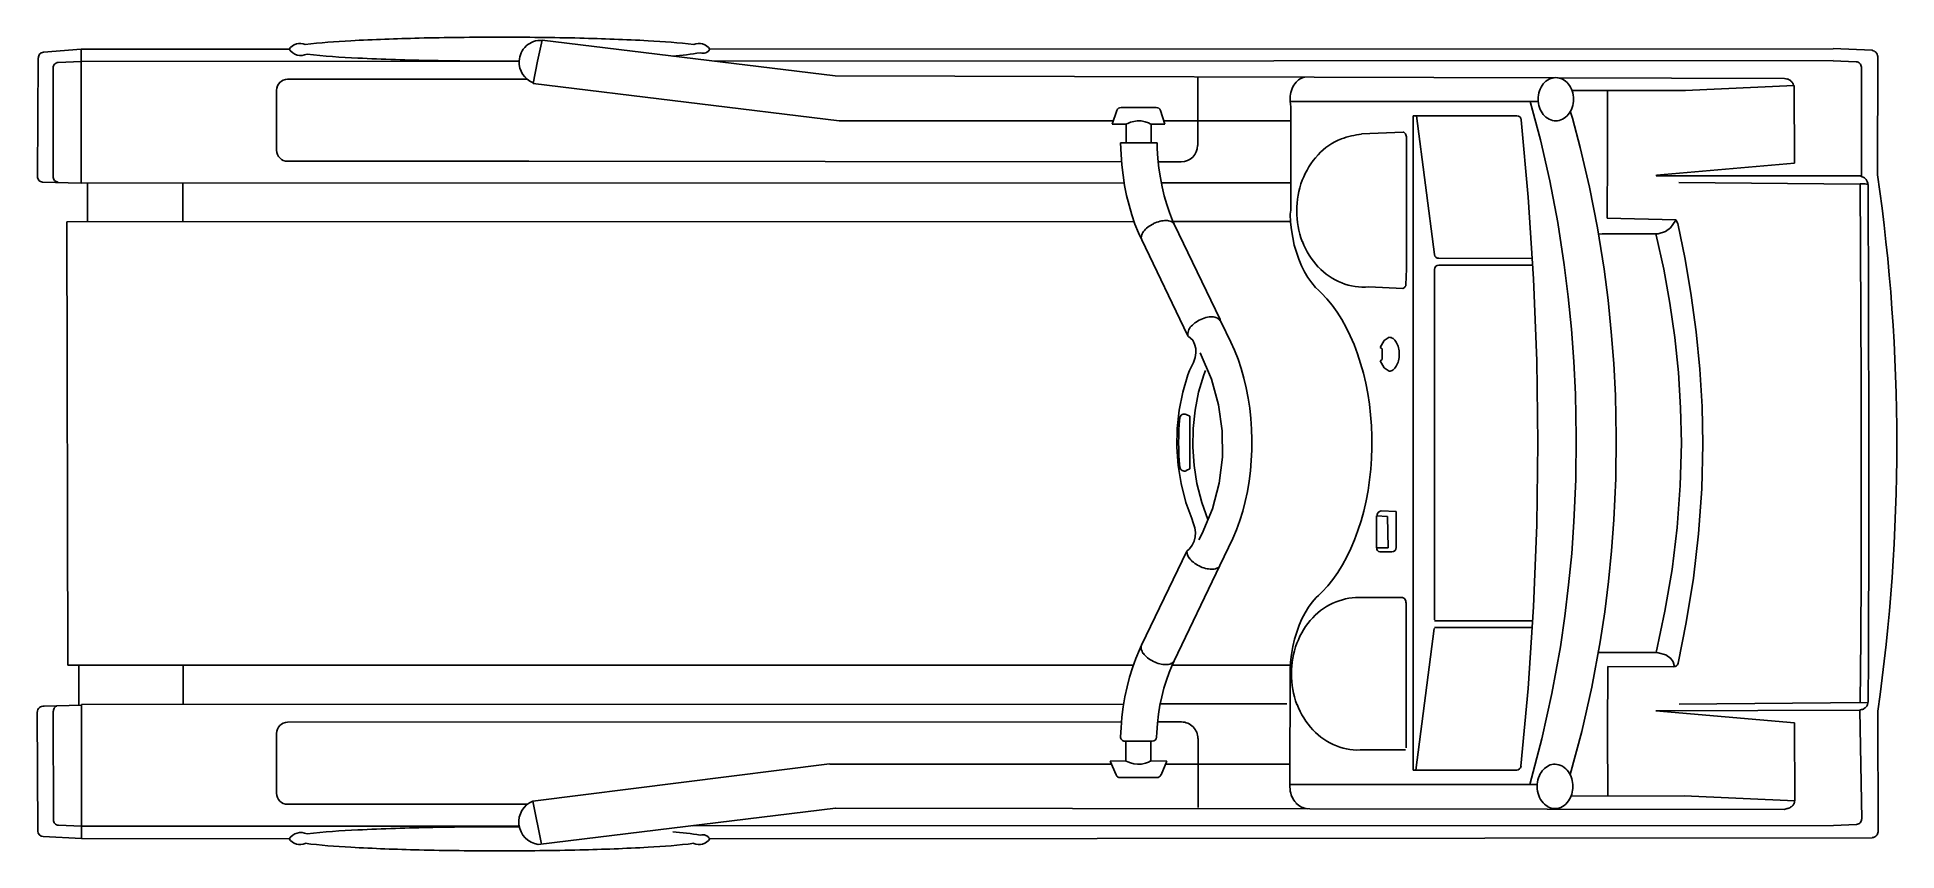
# Model space of a CAD drawing. Header units: millimetres. Extents: x -34 to 2096, y -466 to 466.
import ezdxf

# ---------------------------------------------------------------- set-up
doc = ezdxf.new("R2010")
doc.units = ezdxf.units.MM
doc.layers.add('ceco.net 259', color=7, linetype='Continuous')

msp = doc.modelspace()

# ---------------------------------------------------------------- linework, layer by layer
at = {"layer": 'ceco.net 259'}
for p, q in [((-27, 448.5), (16.5, 451.9)), ((254.6, 452), (16.5, 451.9)), ((16.5, 298.5), (16.5, 451.9)), ((544.2, 462.2), (539.1, 438.5)), ((544.2, 462.2), (880, 421.7)), ((736.4, 452.1), (2023.1, 452.6)), ((2023.1, 452.7), (2067.8, 451)), ((-32.8, 442.2), (-33.7, 306.1)), ((-15.9, 430.7), (-15.8, 306.2)), ((16.5, 438), (-10.1, 436.9)), ((16.5, 438), (517.9, 438.2)), ((539.1, 438.5), (533.9, 412.9)), ((741.9, 438.3), (2023.1, 438.9)), ((2023.1, 438.8), (2049.6, 437.7)), ((2055.4, 431.5), (2055.4, 306.1)), ((2074.2, 443.5), (2073.9, 308)), ((240.1, 336.4), (240.1, 405)), ((252.8, 417.7), (527.1, 417.7)), ((533.9, 412.9), (884.7, 369.8)), ((1702.6, 419.3), (880, 421.7)), ((1295.2, 341.9), (1295.2, 420.5)), ((1967.4, 418.5), (1708.3, 419.3)), ((1978.6, 410.6), (1853.5, 404.6)), ((1978.7, 321.3), (1978.6, 410.6)), ((1207.4, 385.3), (1247.8, 385.3)), ((1401.2, 392.3), (1685.2, 392.3)), ((1401.8, 386), (1401.8, 267.8)), ((1675.9, 392.3), (1678.7, 382.3)), ((1853.9, 404.6), (1724, 404.6)), ((1764.8, 404.6), (1764.5, 331.8)), ((884.7, 369.8), (1198.6, 369.8)), ((1202.6, 381.9), (1197.4, 366.3)), ((1197.4, 366.3), (1213.3, 366.3)), ((1213.5, 366.4), (1213.3, 366.3)), ((1213.3, 366.3), (1213.3, 344.7)), ((1215.2, 367.1), (1213.5, 366.4)), ((1218.2, 368.4), (1215.2, 367.1)), ((1221.9, 369.4), (1218.2, 368.4)), ((1225.9, 370), (1221.9, 369.4)), ((1230.6, 369.8), (1225.9, 370)), ((1235.2, 368.9), (1230.6, 369.8)), ((1238.7, 367.7), (1235.2, 368.9)), ((1240.9, 366.7), (1238.7, 367.7)), ((1241.8, 366.3), (1240.9, 366.7)), ((1241.8, 366.3), (1241.8, 366.3)), ((1241.8, 344.7), (1241.8, 366.2)), ((1241.8, 366.2), (1257.7, 366.2)), ((1252.5, 381.9), (1257.7, 366.2)), ((1256.5, 369.8), (1401.8, 369.8)), ((1542.2, 375.7), (1541.9, -373.6)), ((1660.8, 375.7), (1542.2, 375.7)), ((1545.8, 375.7), (1566.4, 216.8)), ((1673.9, 282.4), (1665.8, 371.2)), ((1678.7, 382.3), (1687.7, 348.1)), ((1722, 381.2), (1724.4, 373)), ((1724.4, 373), (1733.4, 339.6)), ((1248.7, 344.7), (1206.8, 344.7)), ((1206.8, 344.7), (1207.4, 331.5)), ((1248.7, 338.1), (1248.7, 344.7)), ((1483, 354.9), (1530.4, 357.1)), ((1534.3, 350.5), (1534.3, 333.3)), ((1687.7, 348.1), (1698.4, 301.4)), ((529.1, 323.7), (252.8, 323.7)), ((529.1, 323.7), (1208, 322.9)), ((1207.4, 331.5), (1208.3, 319.5)), ((1249.5, 326.8), (1248.7, 338.1)), ((1250.8, 315.7), (1249.5, 326.8)), ((1250, 322.9), (1276.3, 323)), ((1534.3, 333.3), (1534.2, 200.4)), ((1733.4, 339.6), (1744.1, 294.1)), ((1764.5, 331.8), (1764.3, 258.4)), ((1820.9, 307.8), (1978.7, 321.3)), ((-27.9, 299.8), (16.5, 298.5)), ((16.5, 298.5), (1211, 298.9)), ((23.6, 298.5), (23.5, 254.4)), ((132.8, 298.5), (132.9, 254.4)), ((1208.3, 319.5), (1209.7, 307.7)), ((1209.7, 307.7), (1211.5, 296)), ((1252.5, 304.8), (1250.8, 315.7)), ((1254.5, 294.2), (1252.5, 304.8)), ((1253.6, 299), (1401.4, 299)), ((1698.4, 301.4), (1707.6, 253.7)), ((1820.9, 307.8), (1820.2, 307)), ((1820.2, 307), (2053.9, 307)), ((2054, 297.4), (1846.4, 299.5)), ((1211.5, 296), (1213.8, 284.5)), ((1213.8, 284.5), (1216.6, 273.3)), ((1257, 284), (1254.5, 294.2)), ((1259.8, 274.1), (1257, 284)), ((1680, 188.9), (1673.9, 282.4)), ((1744.1, 294.1), (1753.2, 247.5)), ((2054.5, 223.3), (2054, 298)), ((2063, 296.9), (2063.3, 250.2)), ((1216.6, 273.3), (1219.8, 262.3)), ((1219.8, 262.3), (1223.4, 251.8)), ((1262.9, 264.8), (1259.8, 274.1)), ((1266.4, 255.9), (1262.9, 264.8)), ((1268.3, 251.5), (1266.4, 255.9)), ((1401.8, 267.8), (1401.2, 263)), ((1401.2, 263), (1401.7, 254)), ((1764.3, 258.4), (1842.8, 256.6)), ((1843, 256.1), (1839.6, 251.2)), ((1842.8, 256.6), (1845, 252.5)), ((1222.4, 254.5), (-0.1, 254.4)), ((-0.1, 254.4), (0.9, -253.5)), ((1223.4, 251.8), (1227.5, 241.6)), ((1227.5, 241.6), (1231.1, 233.6)), ((1401.7, 254.5), (1267, 254.5)), ((1320.8, 142.3), (1268.3, 251.5)), ((1401.7, 254), (1402.7, 245)), ((1402.7, 245), (1404.1, 236.2)), ((1404.1, 236.2), (1405.9, 227.7)), ((1707.6, 253.7), (1715.1, 205.2)), ((1753.2, 247.5), (1760.8, 200.2)), ((1758.6, 240.4), (1754.4, 240.3)), ((1773.6, 240.5), (1758.6, 240.4)), ((1789.2, 240.5), (1773.6, 240.5)), ((1805.2, 240.5), (1789.2, 240.5)), ((1820.2, 240.4), (1805.2, 240.5)), ((1822.6, 240.7), (1820.2, 240.4)), ((1820.2, 240.4), (1820.5, 238.9)), ((1820.5, 238.9), (1829, 200.2)), ((1831.2, 243.3), (1822.6, 240.7)), ((1836.8, 247.4), (1831.2, 243.3)), ((1839.6, 251.2), (1836.8, 247.4)), ((1845, 252.5), (1853.4, 211.5)), ((2063.3, 250.2), (2063.5, 203.4)), ((1231.1, 233.6), (1283.6, 124.4)), ((1405.9, 227.7), (1408.3, 219.4)), ((1408.3, 219.4), (1411, 211.5)), ((2054.8, 148.2), (2054.5, 223.3)), ((1411, 211.5), (1414.1, 204)), ((1414.1, 204), (1417.6, 197)), ((1417.6, 197), (1421.5, 190.5)), ((1534.2, 200.4), (1533.8, 182.3)), ((1566.6, 199.8), (1566.4, -201.4)), ((1678.5, 212.4), (1571.4, 212.5)), ((1679, 204.8), (1571.6, 204.8)), ((1715.1, 205.2), (1719.7, 168.5)), ((1760.8, 200.2), (1765.4, 164.4)), ((1829, 200.2), (1836, 161.1)), ((1853.4, 211.5), (1860.5, 170)), ((2063.5, 203.4), (2063.6, 156.3)), ((1421.5, 190.5), (1425.8, 184.5)), ((1425.8, 184.5), (1430.3, 179.2)), ((1430.3, 179.2), (1433.7, 175.9)), ((1433.7, 175.9), (1437, 172.7)), ((1437, 172.7), (1443.2, 166)), ((1530.2, 178), (1491.3, 179.9)), ((1491.3, 179.9), (1491.3, 179.9)), ((1683.7, 95), (1680, 188.9)), ((1443.2, 166), (1449.1, 158.7)), ((1449.1, 158.7), (1454.8, 150.8)), ((1454.8, 150.8), (1460.2, 142.3)), ((1719.7, 168.5), (1723.4, 131.5)), ((1765.4, 164.4), (1769, 128.3)), ((1836, 161.1), (1841.6, 121.8)), ((1860.5, 170), (1866.1, 128.3)), ((2063.6, 156.3), (2063.7, 109.1)), ((1333.2, 116.5), (1322.1, 139.5)), ((1460.2, 142.3), (1465.2, 133.3)), ((1465.2, 133.3), (1469.9, 123.7)), ((1723.4, 131.5), (1726.1, 94.3)), ((1769, 128.3), (1771.8, 92)), ((1866.1, 128.3), (1870.3, 85.6)), ((2055, 72.9), (2054.8, 148.2)), ((1289.5, 118.7), (1284.5, 123.1)), ((1291.7, 114.1), (1289.5, 118.7)), ((1293, 109.2), (1291.7, 114.1)), ((1293.2, 104.1), (1293, 109.2)), ((1337.4, 107.2), (1333.2, 116.5)), ((1341.4, 96.9), (1337.4, 107.2)), ((1469.9, 123.7), (1474.3, 113.7)), ((1474.3, 113.7), (1478.3, 103.2)), ((1508.8, 118.3), (1504.1, 110.4)), ((1504.1, 110.4), (1506.7, 108.9)), ((1506.7, 108.9), (1506.7, 96.5)), ((1508.8, 118.3), (1514.5, 122.1)), ((1841.6, 121.8), (1845.8, 81.6)), ((2063.7, 109.1), (2063.8, 58.8)), ((1286, 84.2), (1290.5, 93)), ((1290.5, 93), (1292.5, 98.8)), ((1292.5, 98.8), (1293.2, 104.1)), ((1297.9, 104.2), (1310.9, 73.9)), ((1345, 86.3), (1341.4, 96.9)), ((1348.1, 75.3), (1345, 86.3)), ((1478.3, 103.2), (1481.8, 92.2)), ((1481.8, 92.2), (1485, 81)), ((1504.1, 94.9), (1506.7, 96.5)), ((1504.1, 94.9), (1508.8, 87)), ((1508.8, 87), (1514.5, 83.3)), ((1684.9, 1), (1683.7, 95)), ((1726.1, 94.3), (1728, 56.9)), ((1771.8, 92), (1773.6, 55.5)), ((1870.3, 85.6), (1872.9, 42.7)), ((1278.2, 59.1), (1284.1, 79)), ((1284.1, 79), (1286, 84.2)), ((1296.3, 59.1), (1302.2, 79)), ((1302.2, 79), (1304.1, 84.2)), ((1310.9, 73.9), (1319.1, 44.7)), ((1350.8, 64), (1348.1, 75.3)), ((1353, 52.5), (1350.8, 64)), ((1485, 81), (1487.8, 69.4)), ((1487.8, 69.4), (1490.1, 57.5)), ((1845.8, 81.6), (1848.4, 41.2)), ((2055.1, -2.4), (2055, 72.9)), ((1274, 38.5), (1278.2, 59.1)), ((1292.2, 38.5), (1296.3, 59.1)), ((1319.1, 44.7), (1323.3, 14.8)), ((1354.8, 40.8), (1353, 52.5)), ((1490.1, 57.5), (1491.9, 45.4)), ((1491.9, 45.4), (1493.3, 33.2)), ((1728, 56.9), (1728.9, 8.1)), ((1773.6, 55.5), (1774.6, 8)), ((1872.9, 42.7), (1873.7, -0.2)), ((2063.8, 58.8), (2063.9, 8.5)), ((1271.7, 17.5), (1274, 38.5)), ((1281.9, 33.7), (1286.4, 31.6)), ((1286.4, 31.6), (1286.4, -28.6)), ((1289.9, 17.5), (1292.2, 38.5)), ((1356.1, 29), (1354.8, 40.8)), ((1356.9, 17), (1356.1, 29)), ((1493.3, 33.2), (1494.3, 20.8)), ((1848.4, 41.2), (1849.3, 0.8)), ((1271.3, -3.7), (1271.7, 17.5)), ((1289.5, -3.7), (1289.9, 17.5)), ((1323.3, 14.8), (1323.5, -15.1)), ((1357.3, 5), (1356.9, 17)), ((1357.2, -7.1), (1357.3, 5)), ((1494.3, 20.8), (1494.8, 8.3)), ((1494.8, 8.3), (1494.8, -4.2)), ((1683.6, -92.9), (1684.9, 1)), ((1728.9, 8.1), (1728.4, -40.7)), ((1774.6, 8), (1774.1, -39.6)), ((1849.3, 0.8), (1848, -47.6)), ((2063.9, 8.5), (2063.9, -42)), ((1272.8, -24.8), (1271.3, -3.7)), ((1291, -24.8), (1289.5, -3.7)), ((1323.5, -15.1), (1319.7, -44.9)), ((1355.6, -31.1), (1356.6, -19.1)), ((1356.6, -19.1), (1357.2, -7.1)), ((1494.4, -16.6), (1493.5, -29)), ((1494.8, -4.2), (1494.4, -16.6)), ((1873.7, -0.2), (1872.5, -51.6)), ((2055.1, -76.1), (2055.1, -2.4)), ((1276.1, -45.5), (1272.8, -24.8)), ((1286.4, -28.6), (1281.9, -30.7)), ((1294.3, -45.5), (1291, -24.8)), ((1354.1, -42.9), (1355.6, -31.1)), ((1492.1, -41.3), (1490.3, -53.4)), ((1493.5, -29), (1492.1, -41.3)), ((1728.4, -40.7), (1726.2, -89.3)), ((1774.1, -39.6), (1771.9, -87.1)), ((2063.9, -42), (2063.8, -92.5)), ((1281.7, -67.1), (1276.1, -45.5)), ((1299.9, -67.1), (1294.3, -45.5)), ((1319.7, -44.9), (1312, -74.3)), ((1349.7, -65.9), (1352.1, -54.5)), ((1352.1, -54.5), (1354.1, -42.9)), ((1490.3, -53.4), (1488.1, -65.3)), ((1848, -47.6), (1844.4, -96)), ((1872.5, -51.6), (1868.9, -102.9)), ((1288.5, -85.7), (1281.7, -67.1)), ((1307, -86.6), (1299.9, -67.1)), ((1312, -74.3), (1300.4, -102.7)), ((1343.5, -87.9), (1346.8, -77.1)), ((1346.8, -77.1), (1349.7, -65.9)), ((1485.4, -77), (1482.3, -88.3)), ((1488.1, -65.3), (1485.4, -77)), ((1500.1, -82.6), (1499.9, -119.3)), ((1512.6, -83.2), (1500.1, -82.6)), ((1522.7, -77.6), (1505.4, -76.8)), ((1513.5, -119.3), (1512.6, -83.2)), ((1522.7, -77.6), (1522.7, -118.6)), ((2055, -149.8), (2055.1, -76.1)), ((1288.5, -85.7), (1290, -90.3)), ((1290, -90.3), (1291.9, -96.1)), ((1292.5, -106.5), (1291.2, -111.4)), ((1291.9, -96.1), (1292.7, -101.4)), ((1292.7, -101.4), (1292.5, -106.5)), ((1300.4, -102.7), (1296.6, -110.1)), ((1335.5, -108.4), (1339.7, -98.4)), ((1339.7, -98.4), (1343.5, -87.9)), ((1478.8, -99.3), (1474.9, -109.8)), ((1482.3, -88.3), (1478.8, -99.3)), ((1679.9, -186.6), (1683.6, -92.9)), ((1726.2, -89.3), (1723.6, -125.5)), ((1771.9, -87.1), (1769.3, -122.4)), ((1844.4, -96), (1838.5, -144.1)), ((1868.9, -102.9), (1863, -154)), ((2063.8, -92.5), (2063.8, -143.3)), ((1282.8, -123), (1230.9, -230.6)), ((1285.8, -120.2), (1282.8, -123)), ((1289, -115.9), (1285.8, -120.2)), ((1291.2, -111.4), (1289, -115.9)), ((1320.7, -139.3), (1335.5, -108.4)), ((1470.6, -120), (1465.9, -129.6)), ((1474.9, -109.8), (1470.6, -120)), ((1499.9, -119.3), (1513.5, -119.3)), ((1517.7, -123.6), (1503.8, -123.6)), ((1723.6, -125.5), (1720.1, -161.5)), ((1769.3, -122.4), (1765.8, -157.5)), ((1268.1, -248.5), (1320.7, -139.3)), ((1455.6, -147.3), (1450, -155.3)), ((1460.9, -138.7), (1455.6, -147.3)), ((1465.9, -129.6), (1460.9, -138.7)), ((1838.5, -144.1), (1830.4, -191.8)), ((2063.8, -143.3), (2063.7, -194)), ((1437.9, -169.4), (1433.5, -173.6)), ((1444.1, -162.7), (1437.9, -169.4)), ((1450, -155.3), (1444.1, -162.7)), ((1720.1, -161.5), (1715.8, -197.2)), ((1765.8, -157.5), (1761.5, -192.3)), ((1863, -154), (1854.9, -204.6)), ((2054.7, -223.2), (2055, -149.8)), ((1422.2, -187.1), (1418.2, -193.5)), ((1426.4, -181.3), (1422.2, -187.1)), ((1431, -176.1), (1426.4, -181.3)), ((1433.5, -173.6), (1431, -176.1)), ((1530, -175.9), (1483.6, -175.9)), ((1534, -348.3), (1534.1, -182.5)), ((1673.7, -280.3), (1679.9, -186.6)), ((1411.4, -207.8), (1408.6, -215.6)), ((1414.6, -200.4), (1411.4, -207.8)), ((1418.2, -193.5), (1414.6, -200.4)), ((1566, -211.6), (1544.9, -373.6)), ((1678.8, -202.8), (1566.5, -202.7)), ((1678.3, -210.4), (1566.5, -210.3)), ((1715.8, -197.2), (1710.6, -232.5)), ((1761.5, -192.3), (1756.3, -226.8)), ((1830.4, -191.8), (1820.4, -238.9)), ((1854.9, -204.6), (1845.5, -251.4)), ((2063.7, -194), (2063.5, -244.7)), ((1230.9, -230.6), (1228.5, -235.8)), ((1404.2, -232.3), (1402.7, -241.1)), ((1406.2, -223.8), (1404.2, -232.3)), ((1408.6, -215.6), (1406.2, -223.8)), ((1710.6, -232.5), (1701, -285.8)), ((1756.3, -226.8), (1746.7, -278.7)), ((2054.2, -296.3), (2054.7, -223.2)), ((1221.6, -253.5), (0.9, -253.5)), ((13.5, -253.5), (13.5, -299.5)), ((133, -253.5), (133, -298.4)), ((1224.3, -245.9), (1220.5, -256.4)), ((1228.5, -235.8), (1224.3, -245.9)), ((1262.4, -261.9), (1265.8, -253.5)), ((1265.8, -253.5), (1268.1, -248.5)), ((1401.5, -253.5), (1265.8, -253.5)), ((1401.7, -250), (1401.1, -259.1)), ((1402.7, -241.1), (1401.7, -250)), ((1758.5, -238.9), (1753.9, -238.9)), ((1773.5, -239.1), (1758.5, -238.9)), ((1764.8, -330.3), (1765, -255)), ((1765, -255), (1840.6, -255.4)), ((1789.2, -239.1), (1773.5, -239.1)), ((1805.3, -239), (1789.2, -239.1)), ((1820.4, -238.9), (1805.3, -239)), ((1822.8, -239.2), (1820.4, -238.9)), ((1831.4, -241.8), (1822.8, -239.2)), ((1837, -245.9), (1831.4, -241.8)), ((1839.8, -249.7), (1837, -245.9)), ((1841.5, -255.3), (1839.8, -249.7)), ((2063.5, -244.7), (2063.2, -295.2)), ((1217.2, -267.2), (1214.3, -278.3)), ((1220.5, -256.4), (1217.2, -267.2)), ((1256.5, -279.9), (1259.3, -270.7)), ((1259.3, -270.7), (1262.4, -261.9)), ((1401, -265.6), (1400.9, -383.7)), ((1401.1, -259.1), (1401, -265.6)), ((16.8, -298.4), (1210.5, -298)), ((1211.9, -289.8), (1209.9, -301.4)), ((1214.3, -278.3), (1211.9, -289.8)), ((1252, -299.5), (1254.1, -289.6)), ((1252.4, -297.9), (1397.3, -297.9)), ((1254.1, -289.6), (1256.5, -279.9)), ((1665.5, -369.1), (1673.7, -280.3)), ((1701, -285.8), (1689.5, -338)), ((1746.7, -278.7), (1735.1, -329.6)), ((2063.1, -296.3), (1846.6, -298)), ((-33.3, -443.5), (-34, -307.2)), ((-26.1, -300.5), (16.8, -299.4)), ((-15.5, -430.7), (-15.6, -306.2)), ((16.8, -298.4), (16.8, -451.9)), ((1207.9, -318.6), (252.8, -318.9)), ((1208.4, -313.2), (1207.4, -325.1)), ((1209.9, -301.4), (1208.4, -313.2)), ((1249.2, -320.2), (1250.4, -309.8)), ((1276.6, -318.6), (1249.4, -318.6)), ((1250.4, -309.8), (1252, -299.5)), ((1819.8, -305.8), (2053.5, -305)), ((1819.8, -305.8), (1978.9, -319.7)), ((2055.8, -429.8), (2053.5, -305)), ((2074.5, -444.3), (2074.2, -306.3)), ((240.1, -400.2), (240.1, -331.6)), ((1207.4, -325.1), (1206.8, -335.5)), ((1243.1, -340.7), (1211.8, -340.7)), ((1213, -340.7), (1213, -363.2)), ((1241.6, -363.2), (1241.6, -340.7)), ((1248.1, -336), (1248.4, -330.8)), ((1248.4, -330.8), (1249.2, -320.2)), ((1295.6, -416.5), (1295.6, -337.5)), ((1689.5, -338), (1675.6, -390.3)), ((1735.1, -329.6), (1721.8, -378.9)), ((1765.1, -403.2), (1764.8, -330.3)), ((1978.9, -319.7), (1979, -409)), ((1484.4, -350.3), (1533.2, -350.3)), ((873.6, -366.5), (533.6, -409.2)), ((1196.5, -366.8), (874, -366.8)), ((1213, -363.2), (1195.1, -363.3)), ((1195.1, -363.3), (1201.7, -379.2)), ((1248.5, -382.3), (1206.3, -382.3)), ((1213.3, -363.4), (1213, -363.2)), ((1215.2, -364.3), (1213.3, -363.4)), ((1218.4, -365.5), (1215.2, -364.3)), ((1222, -366.5), (1218.4, -365.5)), ((1226.1, -367), (1222, -366.5)), ((1230.9, -366.8), (1226.1, -367)), ((1235.4, -365.7), (1230.9, -366.8)), ((1238.8, -364.5), (1235.4, -365.7)), ((1240.8, -363.6), (1238.8, -364.5)), ((1241.6, -363.3), (1240.8, -363.6)), ((1259.8, -363.3), (1241.6, -363.2)), ((1241.6, -363.3), (1241.6, -363.3)), ((1259.8, -363.3), (1253.2, -379.2)), ((1400.9, -366.9), (1258.3, -366.9)), ((1660.6, -373.7), (1541.9, -373.6)), ((1400.8, -390.2), (1684.1, -390.3)), ((1852.3, -403), (1722.8, -403.4)), ((1979, -409), (1852.3, -403)), ((527.4, -412.9), (252.8, -412.9)), ((543.7, -458.4), (533.6, -409.2)), ((539.8, -458.9), (880.4, -417.3)), ((880, -417.3), (1967.4, -418.9)), ((16.8, -438), (-9.7, -436.9)), ((16.8, -438), (518, -437.8)), ((716.1, -437.7), (2023.4, -437.2)), ((2023.4, -437.2), (2050, -436)), ((16.8, -451.9), (-27.2, -449.9)), ((16.8, -451.9), (254.6, -452.4)), ((736.4, -452.4), (2067.8, -451.1))]:
    msp.add_line(p, q, dxfattribs=at)
for centre, radius, start, end in [((-26.6, 442.5), 6.11, 115.5164, 137.5936), ((-26.6, 442.6), 5.95, 93.0047, 115.4779), ((266.8, 444.1), 14.5, 64.9319, 147.0868), ((268, 460.9), 16.1, 213.5496, 296.1893), ((354.8, -193.6), 656, 92.5927, 97.1714), ((453.5, -1878.3), 2343.5, 91.2278, 93.14), ((493.7, -3435), 3900.8, 89.9733, 91.3275), ((497.3, -3435), 3900.8, 88.6725, 90.0267), ((542.7, 437.5), 24.7, 86.4226, 178.0021), ((537.5, -1878.3), 2343.5, 86.86, 88.7722), ((636.2, -193.6), 656, 82.8286, 87.4073), ((672.2, 765.2), 321.7, 273.8734, 279.5381), ((724.2, 444.1), 14.5, 32.9132, 115.0681), ((728.5, 456.5), 9.06, 250.8103, 330.4027), ((2073, 458.1), 8.76, 233.2489, 252.1599), ((2067.4, 443.9), 6.55, 42.9454, 63.2343), ((2067.3, 443.8), 6.66, 22.9392, 43.0054), ((-26.2, 442.2), 6.53, 159.0845, 180.2096), ((-26.4, 442.3), 6.35, 137.593, 159.1194), ((-9.3, 430.4), 6.53, 157.049, 177.38), ((-9.2, 430.3), 6.66, 137.0416, 157.1078), ((-9.3, 430.4), 6.55, 116.8126, 137.1015), ((-9.4, 430.6), 6.26, 95.941, 116.8485), ((364.4, 1203.5), 762.3, 263.2757, 267.6605), ((463.7, 3052.5), 2613.9, 267.1406, 269.0228), ((495.1, 4485.7), 4047.4, 268.9237, 270.3231), ((543.3, 437.2), 25.4, 177.427, 248.5011), ((2049, 431.5), 6.26, 63.1985, 84.1059), ((2048.8, 431.2), 6.55, 42.9454, 63.2343), ((2048.7, 431.1), 6.66, 22.9392, 43.0054), ((2048.9, 431.2), 6.53, 2.667, 22.998), ((2062.9, 442.4), 11.3, 5.7407, 20.8582), ((252.8, 405), 12.7, 90, 180), ((1431.1, 395.4), 30, 157.4494, 174.7934), ((1426.9, 397.2), 25.4, 138.2471, 157.6348), ((1423, 400.7), 20.2, 115.7466, 138.3292), ((1421.6, 403.5), 17, 102.9057, 115.5341), ((1711.1, 396.1), 25.7, 141.1296, 161.6689), ((1707.1, 399.4), 20.5, 117.3759, 141.2485), ((1705.5, 402.4), 17.1, 90.243, 117.156), ((1705.3, 402.4), 17.1, 62.844, 89.757), ((1703.7, 399.4), 20.5, 38.7515, 62.6241), ((1699.7, 396.1), 25.7, 18.3311, 38.8704), ((1965.6, 400.7), 17.9, 73.8466, 84.2522), ((1967.1, 406.1), 12.3, 53.8554, 73.5417), ((1969.1, 408.8), 8.87, 29.5578, 54.0472), ((1970.8, 409.8), 6.93, 5.857, 29.1935), ((1207.4, 380.3), 5, 89.9785, 161.5358), ((1247.8, 380.3), 5, 18.4212, 89.9785), ((1454.2, 394.7), 53.1, 176.3238, 189.4223), ((1714.8, 394.8), 29.6, 161.443, 180.1182), ((1714.8, 394.7), 29.6, 179.8818, 198.557), ((1711.1, 393.3), 25.7, 198.3311, 218.8704), ((1699.7, 393.3), 25.7, 321.1296, 341.6689), ((1696, 394.8), 29.6, 359.8818, 18.557), ((1696, 394.7), 29.6, 341.443, 0.1182), ((1660.8, 370.7), 5, 5.2324, 89.9785), ((1707.1, 390), 20.5, 218.7515, 242.6241), ((1705.5, 387), 17.1, 242.844, 269.757), ((1705.3, 387), 17.1, 270.243, 297.156), ((1703.7, 390), 20.5, 297.3759, 321.2485), ((1276.2, 341.9), 18.9, 270.0232, 0.0231), ((1488, 279.8), 75.1, 112.0677, 137.0143), ((1501.6, 224.9), 131.3, 98.1501, 108.5897), ((1530.3, 354.4), 2.67, 53.304, 87.6446), ((1529.1, 352.9), 4.59, 29.1622, 53.1566), ((1526.3, 351.2), 7.89, 13.0972, 29.7986), ((1523.7, 350.5), 10.6, 359.81, 13.5297), ((252.8, 336.4), 12.7, 180, 270), ((1497.4, 270.9), 88, 136.9717, 159.4063), ((-27.1, 306.1), 6.53, 179.7904, 200.9155), ((-27.3, 306), 6.35, 200.8806, 222.407), ((-27.5, 305.9), 6.11, 222.4064, 244.4836), ((-27.6, 305.7), 5.95, 244.5221, 266.9953), ((-9.3, 306.2), 6.53, 179.7904, 200.9155), ((-9.5, 306.1), 6.35, 200.8806, 222.407), ((-9.6, 305.9), 6.11, 222.4064, 244.4836), ((-13.5, 295.2), 5.38, 49.1727, 76.3588), ((1506.7, 267.1), 98.1, 159.2297, 180.1028), ((2060.3, 316.2), 11.2, 235.2856, 254.9801), ((2053.3, 296.7), 9.61, 44.0321, 65.1324), ((2053.2, 296.6), 9.75, 23.1522, 44.0433), ((2053.2, 296.5), 9.8, 2.3588, 23.173), ((-62.9, 0), 2158.9, 351.8451, 8.2018), ((2054.2, 240.6), 57.4, 86.0607, 90.1715), ((2056.5, 271.1), 26.9, 79.7007, 86.595), ((2061, 293.8), 3.69, 57.675, 85.3148), ((1258.9, 228.7), 27.1, 89.6403, 104.6552), ((1259.2, 241.4), 14.4, 67.4961, 90.4849), ((1506.7, 266.7), 98.1, 179.8956, 200.8816), ((1237.3, 236.4), 6.77, 166.247, 204.1203), ((1243.8, 234.8), 13.5, 142.2957, 166.2719), ((1254, 227.5), 26, 127.7357, 143.174), ((1260.8, 219.1), 36.8, 115.983, 128.2097), ((1261.2, 218.8), 37.3, 104.2036, 116.3178), ((1262, 248.2), 7.06, 30.8859, 67.7541), ((1263.1, 249), 5.75, 25.6873, 29.1733), ((1497.3, 262.8), 87.9, 200.7026, 223.2735), ((1571.4, 217.5), 5, 187.3862, 269.9785), ((1487.9, 253.9), 74.9, 223.2326, 248.3439), ((1571.6, 199.8), 5, 89.9785, 179.9785), ((1484.8, 247), 67.4, 248.5661, 275.5156), ((1530.2, 180.6), 2.57, 271.1891, 307.5535), ((1528.9, 182.2), 4.57, 307.692, 332.5692), ((1526, 183.8), 7.95, 331.827, 348.9824), ((1294.7, 126.1), 10.7, 162.2749, 196.5004), ((1299.3, 124), 15.7, 137.2984, 159.832), ((1309.4, 115.3), 29, 123.2877, 138.2097), ((1314, 108.8), 37, 111.0944, 123.7671), ((1312.5, 113.3), 32.3, 97.6333, 111.525), ((1311.1, 126.2), 19.3, 78.7517, 98.3859), ((1313.3, 136.4), 8.82, 46.6718, 79.8113), ((1257.8, 87.9), 82.5, 38.7441, 41.793), ((1336.7, 148.2), 16.9, 200.466, 210.8929), ((1288.9, 126.9), 5.87, 205.778, 220.9722), ((1514.4, 114.3), 7.79, 54.0623, 88.9143), ((1511.1, 109.9), 13.3, 29.4531, 53.8559), ((1502.7, 104.8), 23.1, 13.2017, 30.1058), ((1495, 102.8), 31.1, 359.8057, 13.6468), ((1511.1, 95.5), 13.3, 306.1011, 330.504), ((1502.7, 100.5), 23.1, 329.8512, 346.7553), ((1495, 102.6), 31.1, 346.3103, 0.1513), ((1514.4, 91), 7.79, 271.0428, 305.8948), ((1562.7, 1.4), 289.3, 174.3944, 185.5627), ((1279.8, 29.1), 5, 64.9387, 174.3944), ((1279.8, -26.2), 5, 185.5627, 295.0184), ((1506.1, -82.2), 5.4, 97.4365, 184.9619), ((1296.1, -122.7), 13.3, 181.4213, 217.335), ((1503.9, -120.1), 3.56, 166.8287, 268.759), ((1517.7, -118.6), 5, 270, 0), ((1306.2, -115.4), 25.8, 216.4547, 231.8705), ((1313.1, -107.1), 36.6, 231.4019, 243.5647), ((1313.8, -106.3), 37.6, 243.2386, 255.1961), ((1311.5, -115.8), 27.8, 254.7677, 269.4137), ((1311.6, -129.1), 14.6, 268.3481, 292.7156), ((1314.6, -136.1), 6.91, 292.5118, 332.4436), ((1481.9, -250.5), 75.1, 112.0677, 137.0143), ((1480.6, -250.1), 74.2, 87.6545, 111.2375), ((1526.8, -184.3), 8.98, 59.3431, 68.8937), ((1528.6, -180.2), 4.59, 29.1622, 53.1566), ((1525.8, -181.9), 7.89, 13.0972, 29.7986), ((1542.1, -179.2), 8.65, 185.9096, 202.2109), ((1491.3, -259.3), 88, 136.9717, 159.4063), ((1237.1, -233.4), 6.77, 155.8368, 193.7101), ((1500.6, -263.2), 98.1, 159.2297, 180.1028), ((1243.6, -231.8), 13.5, 193.6852, 217.6613), ((1253.8, -224.5), 26, 216.7831, 232.2214), ((1260.6, -216.1), 36.8, 231.7474, 243.974), ((1261.1, -215.8), 37.3, 243.6393, 255.7535), ((1258.7, -225.7), 27.1, 255.3019, 270.3167), ((1259, -238.5), 14.4, 269.4722, 292.461), ((1261.9, -245.2), 7.06, 292.203, 329.0711), ((1262.9, -246.1), 5.75, 330.7837, 334.2697), ((1840.6, -250.4), 5, 269.7092, 348.6072), ((1500.6, -263.5), 98.1, 179.8956, 200.8816), ((2053.4, -294.8), 9.8, 336.874, 357.6882), ((-27, -307.4), 7.02, 82.5981, 177.8613), ((-9, -306.2), 6.53, 159.1314, 180.2565), ((-9.2, -306.1), 6.35, 137.64, 159.1663), ((-9.4, -305.9), 6.11, 115.5633, 137.6406), ((-10.9, -301.9), 1.89, 105.4206, 127.8735), ((252.8, -331.6), 12.7, 90, 180), ((1276.6, -337.5), 18.9, 0.0098, 90.0245), ((1491.2, -267.4), 87.9, 200.7026, 223.2735), ((2042.6, -264), 42.5, 284.9301, 290.76), ((2053.6, -295), 9.61, 294.9145, 316.0148), ((2053.5, -294.9), 9.75, 316.0037, 336.8948), ((1211.8, -335.7), 5, 176.9659, 270), ((1243.1, -335.7), 5, 270, 357.2131), ((1481.8, -276.3), 74.9, 223.2326, 248.3439), ((1478.8, -283.3), 67.4, 248.5661, 275.5156), ((1206.3, -377.3), 5, 202.6199, 269.9785), ((1248.5, -377.3), 5, 269.9785, 337.3801), ((1660.6, -368.7), 5, 269.9785, 354.7252), ((1714, -392.1), 29.9, 156.0733, 175.9326), ((1709.5, -390.1), 25, 137.1435, 156.1999), ((1705.9, -386.7), 20, 115.0885, 137.2103), ((1704.5, -383.9), 17, 90.1784, 114.8836), ((1704.4, -384.2), 17.2, 59.9116, 89.6328), ((1702.1, -387.9), 21.5, 34.0439, 59.663), ((1697.4, -391.2), 27.3, 16.3087, 34.3669), ((252.8, -400.2), 12.7, 180, 270), ((1522.2, -389.2), 121.4, 177.4301, 183.0465), ((1430.7, -392.5), 29.9, 185.9413, 203.1354), ((1426.5, -394.4), 25.2, 202.9575, 222.1986), ((1715.2, -392.4), 31.1, 175.6394, 194.9778), ((1711.4, -393.5), 27.2, 194.6885, 215.8436), ((1697.4, -393.5), 27.3, 325.5901, 343.6484), ((1694, -392.3), 30.9, 359.8871, 16.4888), ((1694, -392.4), 30.9, 343.4683, 0.0699), ((543.5, -433.2), 25.9, 112.0922, 261.6385), ((1422.7, -397.9), 20.1, 222.1234, 244.5023), ((1427.3, -383.2), 35.4, 247.9751, 260.2342), ((1706.6, -397.1), 21.2, 215.656, 240.6419), ((1704.6, -400.6), 17.2, 240.8859, 269.6643), ((1704.4, -400.6), 17.2, 270.3242, 300.0454), ((1702.1, -396.9), 21.5, 300.2941, 325.9132), ((1971.7, -425.2), 7.59, 93.278, 124.4831), ((1967.5, -404.9), 13.2, 286.5052, 306.1916), ((1969.7, -407.9), 9.55, 305.9997, 330.4892), ((1971.5, -408.9), 7.46, 330.8534, 359.7088), ((-26.9, -443.5), 6.35, 179.9748, 266.9783), ((-9, -430.4), 6.53, 182.667, 202.998), ((-8.9, -430.3), 6.66, 202.9392, 223.0054), ((-9, -430.4), 6.55, 222.9454, 243.2343), ((-9.1, -430.7), 6.26, 243.1985, 264.1059), ((268, -461.3), 16.1, 63.8107, 146.4504), ((364.4, -1203.9), 762.3, 92.3395, 96.7243), ((463.7, -3052.9), 2613.9, 90.9772, 92.8594), ((495.1, -4486), 4047.4, 89.6744, 91.0763), ((672.2, -765.5), 321.7, 80.4619, 86.1266), ((2049.3, -429.8), 6.26, 275.941, 296.8485), ((2049.2, -429.5), 6.55, 296.8126, 317.1015), ((2049.1, -429.4), 6.66, 317.0416, 337.1078), ((2049.2, -429.5), 6.53, 337.049, 357.38), ((2067.8, -444.2), 6.66, 317.0416, 337.1078), ((2063.9, -442.9), 10.8, 339.0503, 352.6676), ((266.8, -444.5), 14.5, 212.9132, 295.0681), ((354.8, 193.3), 656, 262.8286, 267.4073), ((453.5, 1877.9), 2343.5, 266.86, 268.7722), ((493.7, 3434.6), 3900.8, 268.6725, 270.0267), ((497.3, 3434.6), 3900.8, 269.9733, 271.3275), ((537.5, 1877.9), 2343.5, 271.2278, 273.14), ((636.2, 193.3), 656, 272.5927, 277.1714), ((724.2, -444.5), 14.5, 244.9319, 327.0868), ((728.5, -456.9), 9.06, 29.5973, 109.1897), ((2065.4, -438.1), 13.2, 280.3205, 294.1081), ((2067.9, -444.3), 6.55, 296.8126, 317.1015)]:
    msp.add_arc(centre, radius, start, end, dxfattribs=at)

doc.saveas('drawing.dxf')
